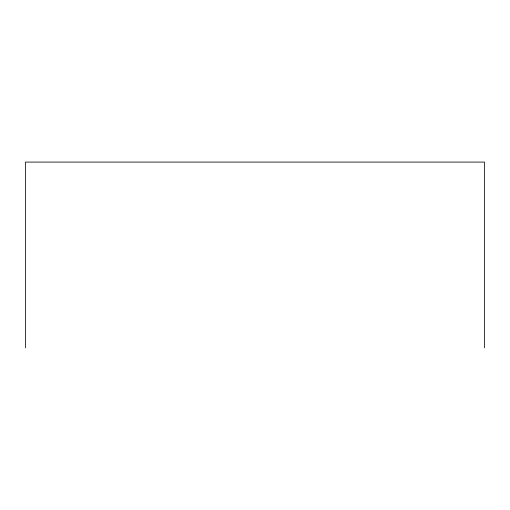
<?xml version="1.0" encoding="UTF-8"?>
<svg xmlns="http://www.w3.org/2000/svg" width="510" height="510" viewBox="0 0 510 510"><rect width="100%" height="100%" fill="white"/><g stroke="black" fill="none" stroke-linecap="round" stroke-linejoin="round"><path stroke-width="0.76" d="M484.5 347.909L484.5 162.091L25.5 162.091L25.5 347.909"/></g></svg>
